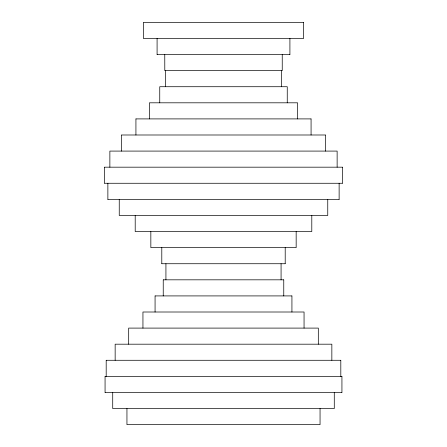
<?xml version="1.0" encoding="UTF-8"?>
<svg xmlns="http://www.w3.org/2000/svg" width="447" height="447" viewBox="0 0 447 447"><rect width="100%" height="100%" fill="white"/><g stroke="black" fill="none" stroke-linecap="round" stroke-linejoin="round"><path stroke-width="0.67" d="M157.132 54.534L289.868 54.534M136.017 118.902L310.983 118.902M121.707 134.994L325.293 134.994M104.654 167.178L342.346 167.178M104.654 183.27L342.346 183.27M107.889 199.362L339.111 199.362M161.87 263.73L285.13 263.73M163.306 279.822L283.694 279.822M155.137 295.914L291.863 295.914M106.263 360.282L340.737 360.282M105.14 376.374L341.86 376.374M105.14 392.466L341.86 392.466M342.491 167.178L342.491 183.27M341.933 376.374L341.933 392.466M340.81 360.282L340.81 376.374M339.128 183.27L339.128 199.362M337.133 167.178L337.133 151.086L109.867 151.086L109.867 167.178M334.283 392.466L334.283 408.558L112.717 408.558L112.717 392.466M331.847 360.282L331.847 344.19L115.153 344.19L115.153 360.282M327.752 199.362L327.752 215.454L119.248 215.454L119.248 199.362M325.41 134.994L325.41 151.086M320.052 408.558L320.052 424.65L126.948 424.65L126.948 408.558M318.32 344.19L318.32 328.098L128.68 328.098L128.68 344.19M311.794 215.454L311.794 231.546L135.206 231.546L135.206 215.454M311.073 118.902L311.073 134.994M304.055 328.098L304.055 312.006L142.945 312.006L142.945 328.098M297.59 118.902L297.59 102.81L149.41 102.81L149.41 118.902M296.165 231.546L296.165 247.638L150.846 247.638L150.835 231.546M291.93 295.914L291.93 312.006M289.913 38.442L289.913 54.534M287.253 102.81L287.253 86.718L159.747 86.718L159.747 102.81M285.208 247.638L285.208 263.73M283.761 279.822L283.761 295.914M282.241 54.534L282.241 70.626L164.798 70.626L164.759 54.534M281.632 70.626L281.632 86.718M281.074 263.73L281.074 279.822M165.926 263.73L165.926 279.822M165.368 70.626L165.368 86.718M163.239 279.822L163.239 295.914M161.792 247.638L161.792 263.73M157.087 38.442L157.087 54.534M155.07 295.914L155.07 312.006M135.927 118.902L135.927 134.994M121.59 134.994L121.59 151.086M107.872 183.27L107.872 199.362M106.19 360.282L106.19 376.374M105.067 376.374L105.067 392.466M104.509 167.178L104.509 183.27M303.625 22.35L143.375 22.35L143.375 38.442L303.625 38.442L303.625 22.35"/></g></svg>
